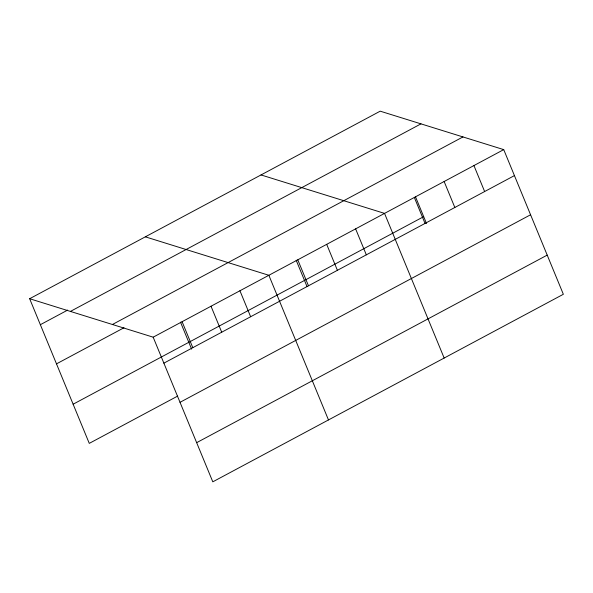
<?xml version="1.0" encoding="UTF-8"?>
<svg xmlns="http://www.w3.org/2000/svg" width="593" height="593" viewBox="0 0 593 593"><rect width="100%" height="100%" fill="white"/><g stroke="black" fill="none" stroke-linecap="round" stroke-linejoin="round"><path stroke-width="0.89" d="M29.65 298.724L380.202 111.173L503.731 149.621L563.35 294.276L212.798 481.827L153.172 337.18L29.65 298.724L89.269 443.379L177.641 396.094M40.354 324.697L67.669 310.08M70.411 311.414L420.971 123.863M112.411 324.49L462.963 136.931M56.498 363.857L123.981 327.759M153.172 337.18L503.731 149.621M73.132 404.211L423.684 216.66M163.876 363.153L514.435 175.595M180.02 402.313L530.579 214.762M196.654 442.667L547.206 255.116M261.016 174.935L384.538 213.391L444.164 358.046M145.337 236.829L268.859 275.285L328.478 419.94M473.933 165.566L484.637 191.539M444.135 181.51L454.838 207.483M415.367 196.483L426.493 223.472M414.337 197.447L425.04 223.42M355.622 228.868L366.326 254.842M326.699 244.338L337.402 270.312M297.775 259.808L308.479 285.782M296.181 260.253L306.952 286.389M239.935 290.755L250.639 316.729M211.012 306.233L221.723 332.206M182.095 321.702L192.799 347.676M180.494 322.14L191.621 349.129"/></g></svg>
